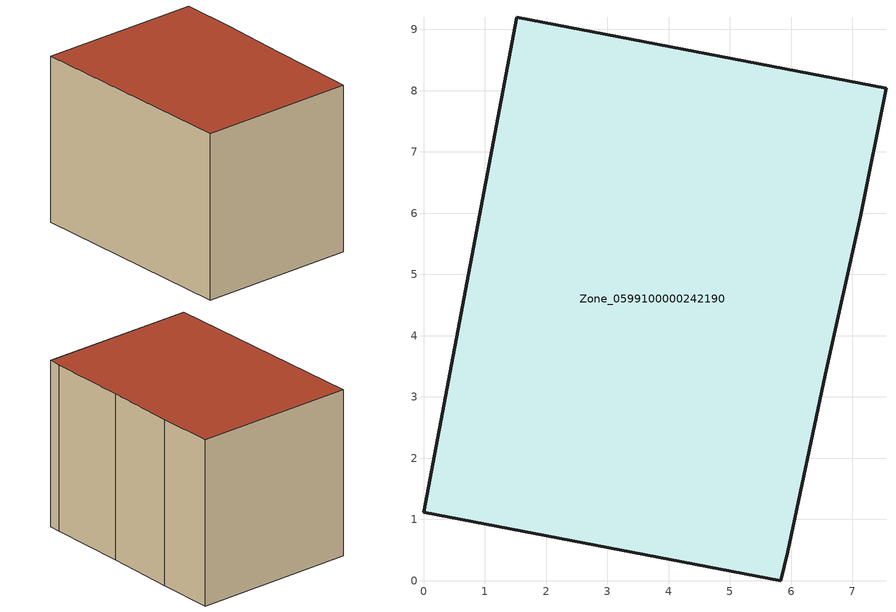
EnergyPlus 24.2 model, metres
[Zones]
Zone_0599100000242190
 floor ground (C_G): 6.56,3.36 5.95,0.47 5.83,0 0,1.12 1.52,9.2 7.55,8.04 7.14,5.97 z0
 wall outside (C_F): 5.95,0.47 6.56,3.36 7.14,5.97 7.55,8.04 1.52,9.2 0,1.12 5.83,0 5.95,0.47 z0:6.19
 roof outside (C_R): 7.55,8.04 1.52,9.2 0,1.12 5.83,0 5.95,0.47 6.56,3.36 7.14,5.97 z6.19
[BUILDING]
Pand.0599100000242190: North Axis=0; Terrain=City; Loads Convergence Tolerance Value=0.04; Temperature Convergence Tolerance Value=0.4; Solar Distribution=FullExterior; Maximum Number of Warmup Days=25; Minimum Number of Warmup Days=1
[Site:Location]
Rotterdam.The.Hague.AP_ZH_NLD Design_Conditions: Latitude=51.96; Longitude=4.45; Time Zone=1; Elevation=-4.5
[SITE:GROUNDTEMPERATURE:BUILDINGSURFACE]
18, 18, 18, 18, 18, 18, 18, 18, 18, 18, 18, 18
[MATERIAL] Thermal Absorptance=0.9; Solar Absorptance=0.7; Visible Absorptance=0.7
Name | Roughness | Thickness | Conductivity | Density | Specific Heat
G.TC.1946-1964 | MediumSmooth | 0.15 | 1 | 540 | 1210
F.TC.1946-1964 | Rough | 0.3 | 0.857143 | 1920 | 840
R.TC.1946-1964 | MediumRough | 0.2 | 0.235294 | 1500 | 1000
[CONSTRUCTION]
C_G: G.TC.1946-1964
C_F: F.TC.1946-1964
C_R: R.TC.1946-1964
[ZONE]
Zone_0599100000242190: Type=1; Multiplier=1; Ceiling Height=Autocalculate; Volume=Autocalculate; Floor Area=autocalculate; Part of Total Floor Area=Yes
[ZONEINFILTRATION:DESIGNFLOWRATE]
Infil_Zone_0599100000242190: Zone or ZoneList or Space or SpaceList=Zone_0599100000242190; Schedule=AlwaysOn; Design Flow Rate Calculation Method=Flow/Area; Flow Rate per Floor Area=0.003; Constant Term Coefficient=1; Temperature Term Coefficient=0; Velocity Term Coefficient=0; Velocity Squared Term Coefficient=0
[HVACTEMPLATE:ZONE:IDEALLOADSAIRSYSTEM]
Zone_0599100000242190: Maximum Heating Supply Air Temperature=50; Minimum Cooling Supply Air Temperature=13; Maximum Heating Supply Air Humidity Ratio=0.0156; Minimum Cooling Supply Air Humidity Ratio=0.0077; Heating Limit=NoLimit; Cooling Limit=NoLimit; Dehumidification Control Type=ConstantSensibleHeatRatio; Cooling Sensible Heat Ratio=0.7; Dehumidification Setpoint=60; Humidification Control Type=None; Humidification Setpoint=30; Outdoor Air Method=None; Outdoor Air Flow Rate per Person=0.00944; Outdoor Air Flow Rate per Zone Floor Area=0; Outdoor Air Flow Rate per Zone=0; Demand Controlled Ventilation Type=None; Outdoor Air Economizer Type=NoEconomizer; Heat Recovery Type=None; Sensible Heat Recovery Effectiveness=0.7; Latent Heat Recovery Effectiveness=0.65
[ZONECONTROL:THERMOSTAT]
ThermostatControl_Zone_0599100000242190: Zone or ZoneList=Zone_0599100000242190; Control Type Schedule=DualSetpointControlType; Control 1=Thermostat_Zone_0599100000242190; Temperature Difference Between Cutout And Setpoint=0
[THERMOSTATSETPOINT:DUALSETPOINT]
Thermostat_Zone_0599100000242190: Heating Setpoint Temperature Schedule=HeatingSetpoint_Zone_0599100000242190; Cooling Setpoint Temperature Schedule=CoolingSetpoint_Zone_0599100000242190
[SCHEDULE:COMPACT]
HeatingSetpoint_Zone_0599100000242190: Through: 12/31, For: AllDays, Until: 24:00, 21
CoolingSetpoint_Zone_0599100000242190: Through: 12/31, For: AllDays, Until: 24:00, 24
DualSetpointControlType: Through: 12/31, For: AllDays, Until: 24:00, 4
AlwaysOn: Through: 12/31, For: AllDays, Until: 24:00, 1
